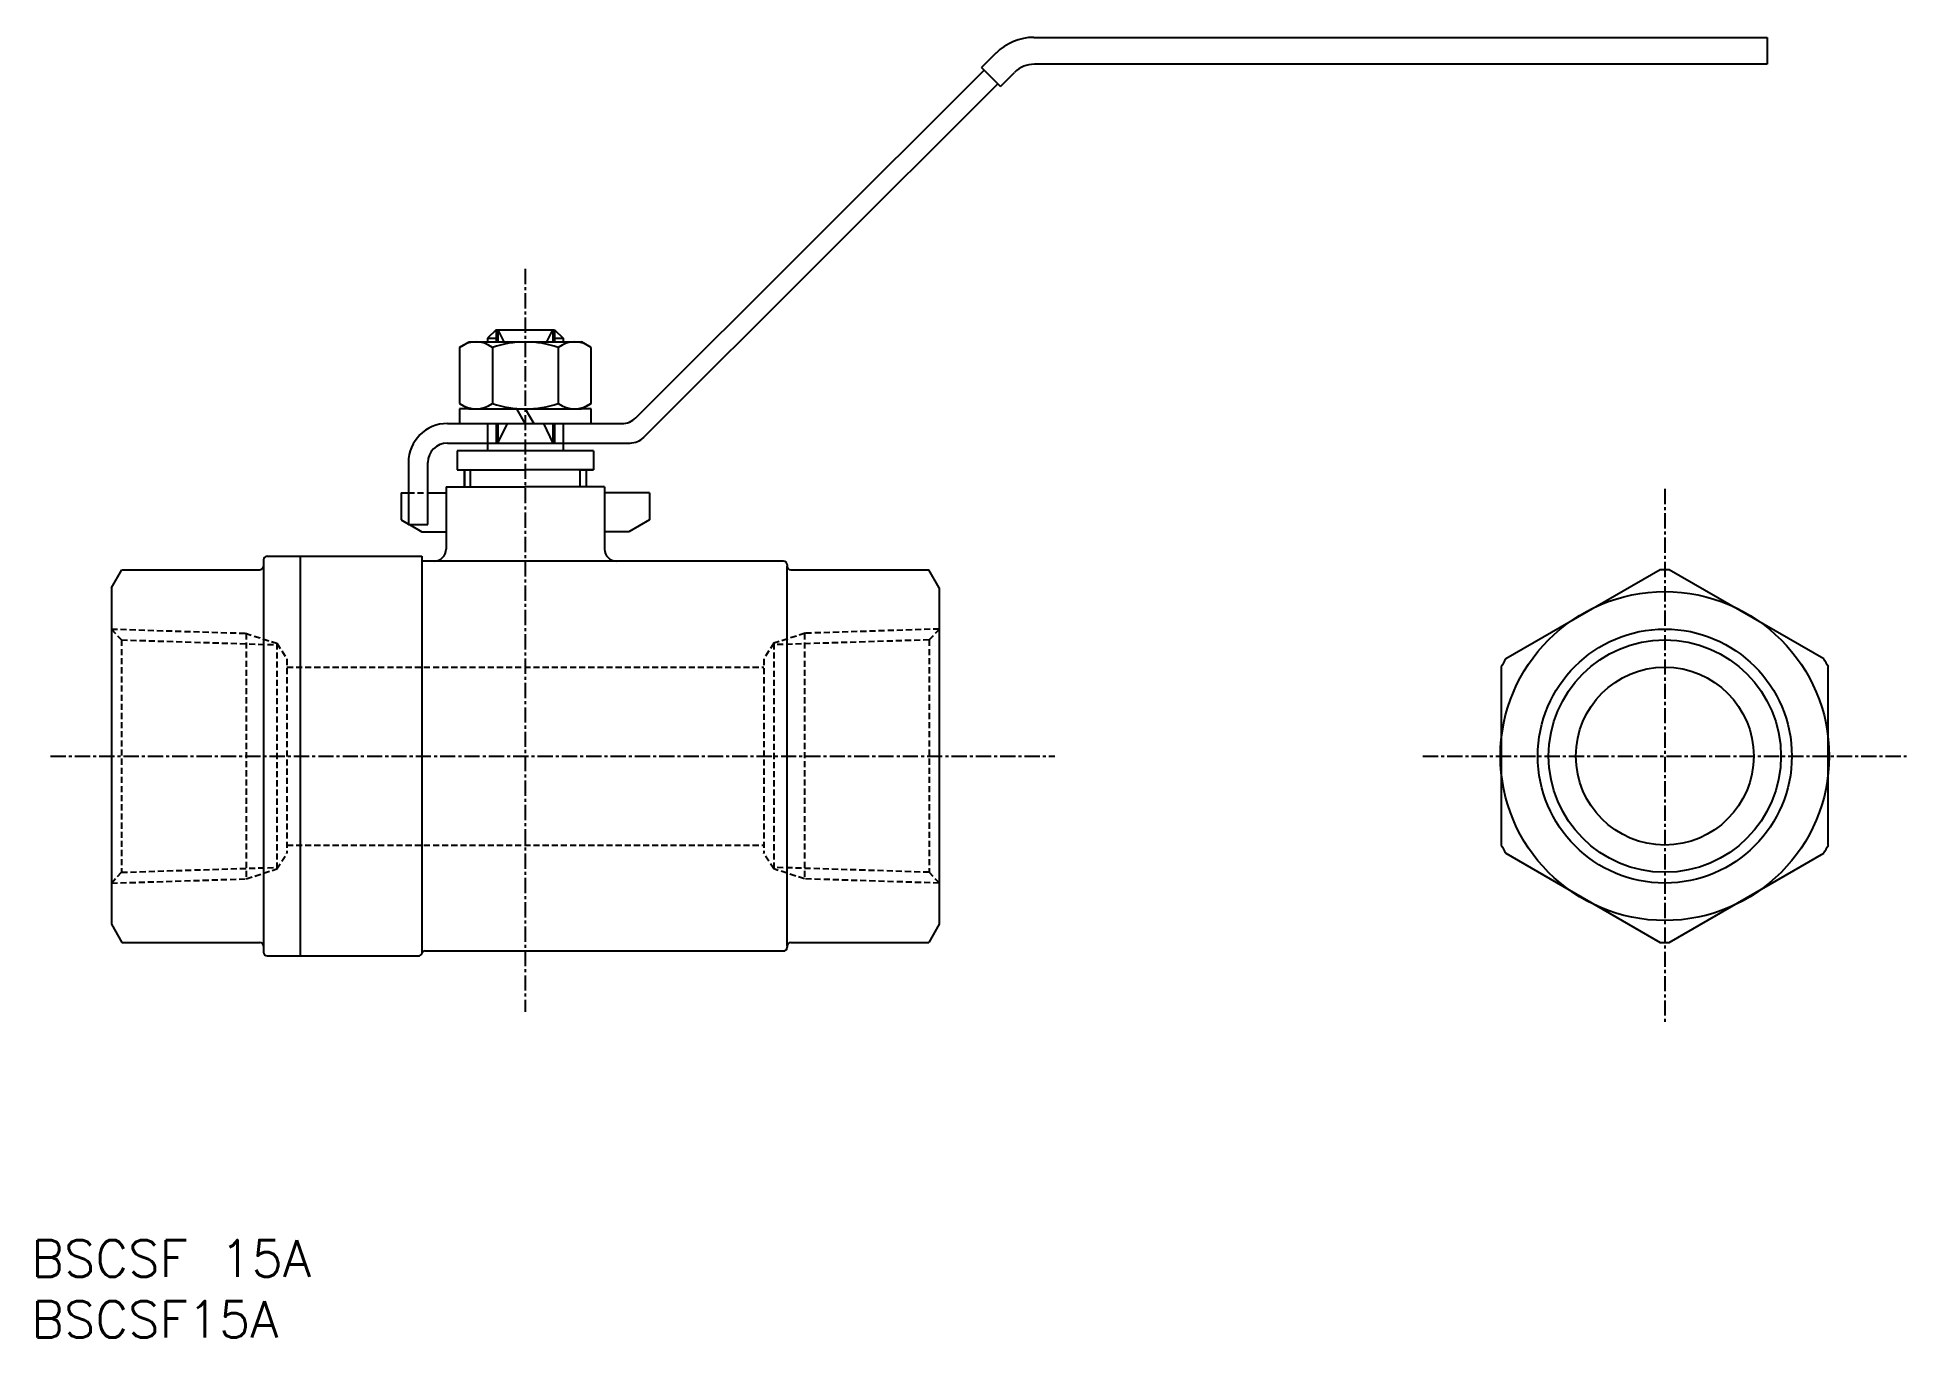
# Model space of a CAD drawing. Extents: x 1 to 154, y 0 to 107.
import ezdxf

# ---------------------------------------------------------------- set-up
doc = ezdxf.new("R2010")
doc.units = 0
doc.linetypes.add('CENTER', pattern=[2, 1.25, -0.25, 0.25, -0.25])
doc.linetypes.add('DASHED', pattern=[0.75, 0.5, -0.25])
doc.layers.get('0').update_dxf_attribs({"linetype": 'CONTINUOUS'})
doc.layers.add('CENTER', color=1, linetype='CENTER')
doc.styles.get("Standard").update_dxf_attribs({"font": 'txt.shx'})

# ---------------------------------------------------------------- blocks, each defined once
blk = doc.blocks.new('*U5')
at = {"color": 7, "linetype": 'CONTINUOUS'}
blk.add_text('BSCSF15A', height=3, dxfattribs=at).set_placement((0, 0))
blk = doc.blocks.new('*U6')
at = {"color": 7, "linetype": 'CONTINUOUS'}
blk.add_text('BSCSF 15A', height=3, dxfattribs=at).set_placement((0, 5))

msp = doc.modelspace()

# ---------------------------------------------------------------- linework, layer by layer
at = {"color": 7, "linetype": 'CONTINUOUS'}
for p, q in [((82.36, 106.74), (142.59, 106.74)), ((142.59, 106.74), (142.59, 104.54)), ((79.25, 105.46), (78.07, 104.28)), ((142.59, 104.54), (82.4, 104.54)), ((49.66, 75.51), (78.28, 104.06)), ((50.32, 73.91), (79.41, 102.93)), ((79.62, 102.72), (78.07, 104.28)), ((79.62, 102.72), (80.78, 103.87)), ((35.19, 81.29), (35.97, 81.74)), ((35.97, 81.74), (45.21, 81.74)), ((38.19, 82.74), (37.49, 82.04)), ((37.49, 82.04), (37.49, 81.74)), ((38.19, 82.74), (42.99, 82.74)), ((38.19, 82.74), (42.99, 82.74)), ((38.34, 82.74), (38.34, 81.74)), ((42.84, 82.74), (42.84, 81.74)), ((42.99, 82.74), (43.69, 82.04)), ((43.69, 82.04), (43.69, 81.74)), ((45.99, 81.29), (45.21, 81.74)), ((35.19, 81.29), (35.19, 76.69)), ((37.89, 81.29), (37.89, 76.69)), ((43.29, 81.29), (43.29, 76.69)), ((45.99, 76.69), (45.99, 81.29)), ((35.19, 76.69), (35.97, 76.24)), ((35.97, 76.24), (35.19, 76.24)), ((35.19, 76.24), (35.19, 75.04)), ((35.97, 76.24), (45.21, 76.24)), ((40.59, 75.04), (39.9, 76.24)), ((40.59, 76.24), (41.28, 75.04)), ((45.99, 76.69), (45.21, 76.24)), ((45.99, 76.24), (45.21, 76.24)), ((45.99, 75.04), (45.99, 76.24)), ((34.19, 75.04), (35.19, 75.04)), ((34.19, 75.04), (48.53, 75.04)), ((35.19, 75.04), (45.99, 75.04)), ((37.49, 75.04), (37.49, 72.79)), ((38.34, 75.04), (38.34, 73.44)), ((42.84, 75.04), (42.84, 73.44)), ((43.69, 75.04), (43.69, 72.79)), ((34.19, 73.44), (49.19, 73.44)), ((46.19, 72.79), (34.99, 72.79)), ((34.99, 72.79), (34.99, 71.24)), ((37.49, 73.44), (43.69, 73.44)), ((46.19, 72.79), (46.19, 71.24)), ((30.99, 71.84), (30.99, 66.74)), ((32.59, 66.74), (32.59, 71.84)), ((34.99, 71.24), (40.59, 71.24)), ((35.59, 69.84), (35.59, 71.24)), ((35.59, 71.24), (35.59, 69.84)), ((46.19, 71.24), (40.59, 71.24)), ((45.09, 71.24), (46.19, 71.24)), ((45.59, 71.24), (45.59, 69.84)), ((45.59, 71.24), (45.59, 69.84)), ((30.39, 69.34), (30.99, 69.34)), ((30.39, 69.34), (30.39, 67.14)), ((32.59, 69.34), (34.09, 69.34)), ((34.09, 69.84), (40.59, 69.84)), ((34.09, 69.84), (34.09, 64.74)), ((47.09, 69.84), (40.59, 69.84)), ((47.09, 69.84), (47.09, 64.74)), ((50.79, 69.34), (47.09, 69.34)), ((50.79, 69.34), (50.79, 67.14)), ((30.39, 67.14), (30.99, 66.79)), ((30.99, 66.74), (32.59, 66.74)), ((31.07, 66.74), (32.09, 66.14)), ((32.09, 66.14), (34.09, 66.14)), ((49.09, 66.14), (47.09, 66.14)), ((50.79, 67.14), (49.09, 66.14)), ((6.59, 61.54), (7.46, 63.04)), ((7.46, 63.04), (18.79, 63.04)), ((19.09, 63.84), (19.09, 31.64)), ((19.39, 64.14), (32.09, 64.14)), ((22.09, 64.14), (22.09, 31.34)), ((32.09, 64.14), (32.09, 31.54)), ((61.79, 63.74), (32.09, 63.74)), ((62.09, 63.44), (62.09, 63.34)), ((62.09, 32.14), (62.09, 63.34)), ((62.39, 63.04), (73.73, 63.04)), ((74.59, 61.54), (73.73, 63.04)), ((6.59, 61.54), (6.59, 33.94)), ((74.59, 61.54), (74.59, 33.94)), ((6.59, 33.94), (7.46, 32.44)), ((74.59, 33.94), (73.73, 32.44)), ((7.46, 32.44), (18.79, 32.44)), ((62.39, 32.44), (73.73, 32.44)), ((19.39, 31.34), (31.81, 31.34)), ((32.37, 31.74), (59.79, 31.74)), ((59.79, 31.74), (61.79, 31.74)), ((62.09, 32.14), (62.09, 32.04))]:
    msp.add_line(p, q, dxfattribs=at)
at = {"color": 3}
for p, q in [((37.49, 82.04), (38.34, 82.04)), ((38.19, 82.74), (38.19, 81.74)), ((38.34, 82.74), (38.83, 81.74)), ((42.36, 81.74), (42.84, 82.74)), ((42.84, 82.04), (43.69, 82.04)), ((42.99, 82.74), (42.99, 81.74)), ((38.19, 75.04), (38.19, 73.44)), ((38.34, 73.44), (39.12, 75.04)), ((42.07, 75.04), (42.84, 73.44)), ((42.99, 75.04), (42.99, 73.44)), ((36.09, 69.84), (36.09, 71.24)), ((45.09, 69.84), (45.09, 71.24))]:
    msp.add_line(p, q, dxfattribs=at)
at = {"color": 3, "linetype": 'DASHED'}
for p, q in [((30.99, 69.34), (32.59, 69.34)), ((6.59, 58.17), (7.41, 57.28)), ((6.59, 58.17), (17.67, 57.82)), ((7.41, 57.28), (7.41, 38.2)), ((7.41, 57.28), (20.18, 56.88)), ((17.61, 57.82), (20.19, 57)), ((17.67, 57.82), (17.67, 37.66)), ((20.19, 57), (20.19, 38.48)), ((20.19, 57), (21.01, 55.71)), ((60.99, 57), (60.17, 55.71)), ((63.57, 57.82), (60.99, 57)), ((60.99, 57), (60.99, 38.48)), ((73.77, 57.28), (61, 56.88)), ((74.6, 58.17), (63.51, 57.82)), ((63.51, 57.82), (63.51, 37.66)), ((74.6, 58.17), (73.77, 57.28)), ((73.77, 57.28), (73.77, 38.2)), ((21.01, 55.71), (21.01, 39.77)), ((60.17, 55.71), (60.17, 39.77)), ((21.01, 55.04), (60.17, 55.04)), ((21.01, 40.44), (60.17, 40.44)), ((7.41, 38.2), (20.18, 38.6)), ((17.67, 37.66), (20.19, 38.48)), ((20.19, 38.48), (21.01, 39.77)), ((60.99, 38.48), (60.17, 39.77)), ((63.51, 37.66), (60.99, 38.48)), ((73.77, 38.2), (61, 38.6)), ((6.59, 37.31), (7.41, 38.2)), ((6.59, 37.31), (17.67, 37.66)), ((74.59, 37.31), (63.51, 37.66)), ((74.6, 37.31), (73.77, 38.2))]:
    msp.add_line(p, q, dxfattribs=at)
at = {"color": 7, "linetype": 'CONTINUOUS'}
for points in [[(133.8, 63.04), (121.12, 55.72)], [(147.23, 55.72), (134.55, 63.04)], [(120.74, 55.06), (120.74, 40.42)], [(147.61, 40.42), (147.61, 55.06)], [(121.12, 39.76), (133.8, 32.44)], [(134.55, 32.44), (147.23, 39.76)]]:
    msp.add_lwpolyline(points, dxfattribs=at)
for radius in [13.5, 9.54, 7.3]:
    msp.add_circle((134.18, 47.74), radius, dxfattribs=at)
at = {"color": 3}
msp.add_circle((134.18, 47.74), 10.43, dxfattribs=at)
at = {"color": 7, "linetype": 'CONTINUOUS'}
for centre, radius, start, end in [((82.36, 102.34), 4.4, 90, 134.9344), ((82.4, 102.24), 2.3, 90, 134.9344), ((36.54, 79.49), 2.25, 53.1301, 126.8699), ((40.59, 73.42), 8.32, 71.0754, 108.9246), ((44.64, 79.49), 2.25, 53.1301, 126.8699), ((36.54, 78.49), 2.25, 233.1301, 306.8699), ((40.59, 84.57), 8.33, 251.0754, 288.9246), ((44.64, 78.49), 2.25, 233.1301, 306.8699), ((48.53, 76.64), 1.6, 270, 314.9344), ((34.19, 71.84), 3.2, 90, 180), ((49.19, 75.04), 1.6, 270, 314.9344), ((34.19, 71.84), 1.6, 90, 180), ((33.09, 64.74), 1, 270, 0), ((48.09, 64.74), 1, 180, 270), ((18.79, 63.34), 0.3, 270, 360), ((19.39, 63.84), 0.3, 90, 180), ((61.79, 63.44), 0.3, 360, 90), ((62.39, 63.34), 0.3, 180, 270), ((134.18, 47.74), 15.3, 88.5799, 91.4201), ((134.18, 47.74), 15.3, 148.5799, 151.4201), ((134.18, 47.74), 15.3, 28.5799, 31.4201), ((134.18, 47.74), 15.3, 208.5799, 211.4201), ((134.18, 47.74), 15.3, 328.5799, 331.4201), ((18.79, 32.14), 0.3, 0, 90), ((62.39, 32.14), 0.3, 90, 180), ((134.18, 47.74), 15.3, 268.5799, 271.4201), ((19.39, 31.64), 0.3, 180, 270), ((31.81, 31.64), 0.3, 270, 340.5288), ((32.37, 31.44), 0.3, 90, 160.5288), ((61.79, 32.04), 0.3, 270, 360)]:
    msp.add_arc(centre, radius, start, end, dxfattribs=at)
at = {"layer": 'CENTER', "color": 1, "linetype": 'CENTER'}
for p, q in [((40.59, 87.74), (40.59, 26.74)), ((134.18, 69.68), (134.18, 25.8)), ((1.59, 47.74), (84.09, 47.74)), ((114.31, 47.74), (154.04, 47.74))]:
    msp.add_line(p, q, dxfattribs=at)

# ---------------------------------------------------------------- block references
at = {"color": 7, "linetype": 'CONTINUOUS'}
for name in ['*U6', '*U5']:
    msp.add_blockref(name, (0, 0), dxfattribs=at)

doc.saveas('drawing.dxf')
